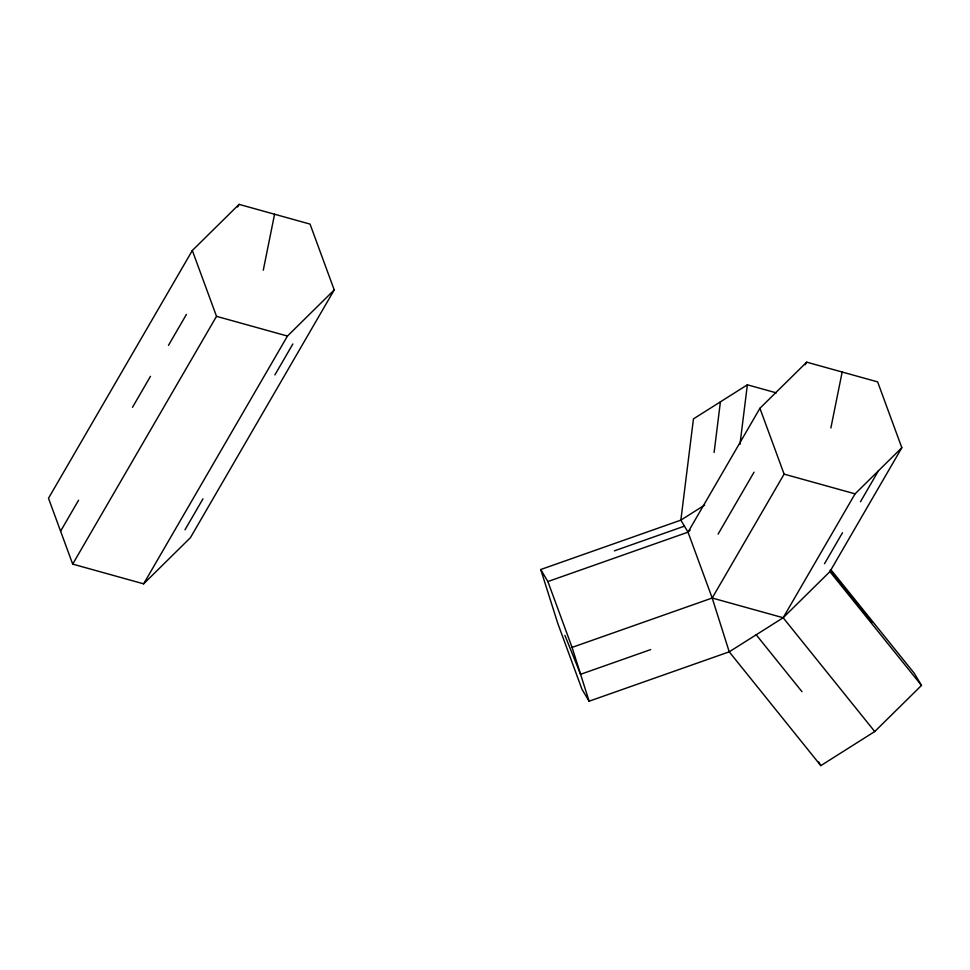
<?xml version="1.0" encoding="UTF-8"?>
<svg xmlns="http://www.w3.org/2000/svg" width="970" height="970" viewBox="0 0 970 970"><rect width="100%" height="100%" fill="white"/><g stroke="black" fill="none" stroke-linecap="round" stroke-linejoin="round"><path stroke-width="1.45" d="M714.114 452.469L720.407 401.847M739.964 444.357L747.373 384.811L776.327 392.862M263.282 270.218L274.571 214.237M830.878 428L842.166 372.019M192.327 250.49L48.5 498.265L72.689 564.116L143.633 583.843L190.399 537.72L334.226 289.933L310.036 224.094L239.093 204.367L192.327 250.49L216.516 316.329L72.689 564.116M237.577 206.974L239.093 204.367M60.589 531.196L78.57 500.217M132.502 407.303L150.483 376.336M168.465 345.356L186.446 314.389M143.633 583.843L287.459 336.057L334.226 289.933M184.991 529.802L202.972 498.835M274.886 374.941L292.867 343.974M540.726 569.523L547.88 581.551L688.009 532.166L759.922 408.285L806.688 362.162L877.644 381.889L901.821 447.728L829.908 571.621L783.154 617.745L729.234 651.828L589.093 701.213L581.939 689.185L557.762 623.334L540.726 569.523L680.855 520.138L704.681 505.079M805.173 364.768L806.688 362.162M718.091 534.118L754.042 472.172M589.093 701.213L572.07 647.402L712.198 598.017L784.112 474.124L759.922 408.285M831.254 570.142L914.346 673.386L921.5 685.426L874.734 731.538L783.154 617.745L855.067 493.851L901.821 447.728M824.512 563.703L842.493 532.736M860.463 501.757L878.444 470.789M874.734 731.538L820.814 765.633L729.234 651.828L712.198 598.017L688.009 532.166L690.143 530.069M747.373 384.811L693.453 418.894L680.855 520.138L688.009 532.166M614.374 550.851L684.432 526.152M650.652 649.609L580.581 674.308L564.916 635.362M216.516 316.329L287.459 336.057M784.112 474.124L855.067 493.851M712.198 598.017L783.154 617.745M830.077 570.251L872.127 622.51M829.908 571.621L921.5 685.426M756.188 634.78L801.984 691.683M818.668 762.02L820.814 765.633M547.88 581.551L572.07 647.402"/></g></svg>
